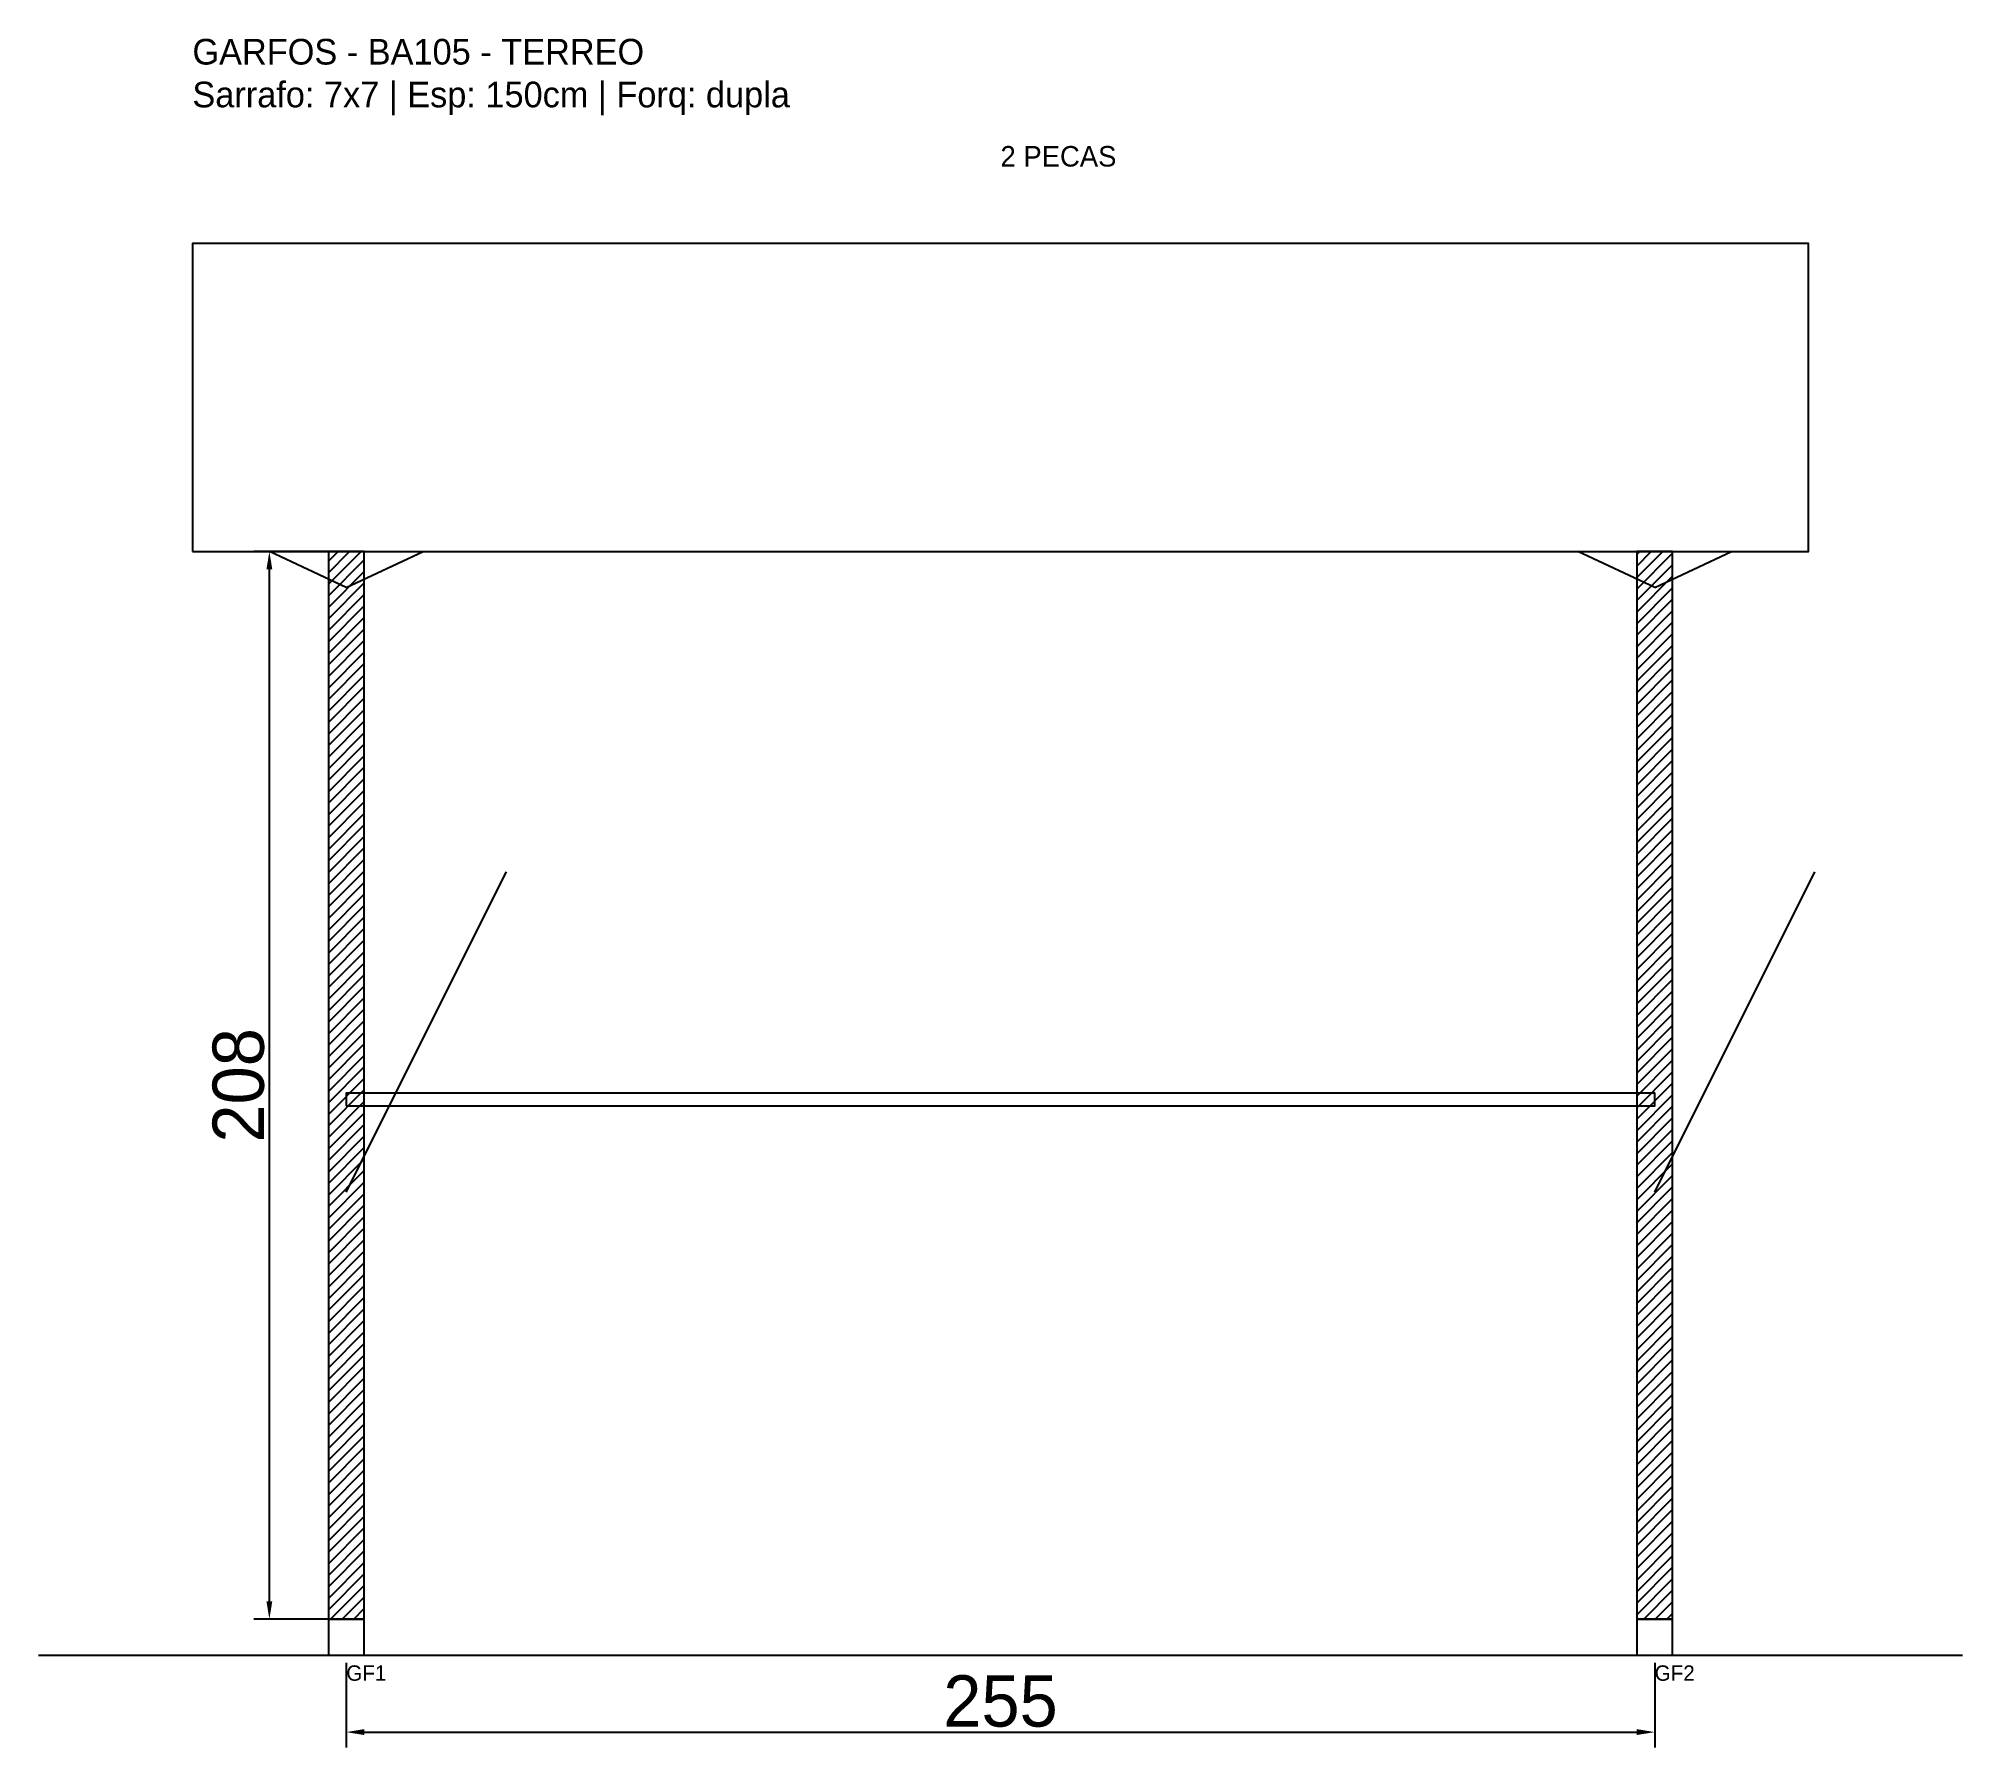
# Model space of a CAD drawing. Header units: metres. Extents: x -30 to 345, y -25 to 308.
import ezdxf

# ---------------------------------------------------------------- set-up
doc = ezdxf.new("R2010")
doc.units = ezdxf.units.M
for name, color, linetype in [('BARRA_ANCORAGEM', 1, 'Continuous'), ('COTA', 241, 'Continuous'), ('GARFOS OK', 3, 'Continuous'), ('NOME DA VIGA', 6, 'Continuous'), ('SARR_7x7', 40, 'Continuous'), ('TIRAS REESCORAMENTO', 252, 'Continuous'), ('VIGAS', 3, 'Continuous')]:
    doc.layers.add(name, color=color, linetype=linetype)
doc.dimstyles.new('EZ DXF', dxfattribs={"dimtxt": 10, "dimasz": 3.5, "dimexe": 3, "dimexo": 1.5, "dimgap": 1, "dimtad": 1, "dimdec": 1, "dimdsep": 46, "dimcen": 2.5, "dimazin": 3, "dimtfac": 1, "dimtmove": 0, "dimatfit": 3})

msp = doc.modelspace()

# ---------------------------------------------------------------- hatches: boundary and pattern name
at = {"layer": 'COTA'}
h = msp.add_hatch(dxfattribs=at)
h.set_pattern_fill('ANSI31', scale=0.5)
h.paths.add_polyline_path([(26.5, 0), (33.5, 0), (33.5, 208), (26.5, 208)])
h = msp.add_hatch(dxfattribs=at)
h.set_pattern_fill('ANSI31', scale=0.5)
h.paths.add_polyline_path([(281.499958, 0), (288.499958, 0), (288.499958, 208), (281.499958, 208)])

# ---------------------------------------------------------------- linework, layer by layer
at = {"layer": 'BARRA_ANCORAGEM'}
for p, q in [((30, 83.2), (61.2, 145.6)), ((284.999958, 83.2), (316.199958, 145.6))]:
    msp.add_line(p, q, dxfattribs=at)
at = {"layer": 'GARFOS OK'}
for p, q in [((30, 201), (15, 208)), ((15, 208), (45, 208)), ((30, 201), (45, 208)), ((284.999958, 201), (269.999958, 208)), ((269.999958, 208), (299.999958, 208)), ((284.999958, 201), (299.999958, 208))]:
    msp.add_line(p, q, dxfattribs=at)
at = {"layer": 'GARFOS OK', "linetype": 'CONTINUOUS'}
msp.add_line((-30, -7), (344.999958, -7), dxfattribs=at)
at = {"layer": 'GARFOS OK'}
for points in [[(26.5, 0), (33.5, 0), (33.5, 208), (26.5, 208), (26.5, 0)], [(281.499958, 0), (288.499958, 0), (288.499958, 208), (281.499958, 208), (281.499958, 0)]]:
    msp.add_lwpolyline(points, dxfattribs=at)
at = {"layer": 'SARR_7x7'}
for points in [[(26.5, -7), (33.5, -7), (33.5, 0), (26.5, 0), (26.5, -7)], [(281.499958, -7), (288.499958, -7), (288.499958, 0), (281.499958, 0), (281.499958, -7)]]:
    msp.add_lwpolyline(points, dxfattribs=at)
at = {"layer": 'TIRAS REESCORAMENTO'}
msp.add_lwpolyline([(30, 100), (284.999958, 100), (284.999958, 102.5), (30, 102.5), (30, 100)], dxfattribs=at)
at = {"layer": 'VIGAS'}
msp.add_lwpolyline([(0, 208), (314.999958, 208), (314.999958, 268), (0, 268), (0, 208)], dxfattribs=at)

# ---------------------------------------------------------------- texts
at = {"layer": 'NOME DA VIGA'}
for s, height, p in [('2 PECAS', 4, (157.499979, 283)), ('GF1', 3, (30, -12)), ('GF2', 3, (284.999958, -12))]:
    msp.add_text(s, height=height, dxfattribs=at).set_placement(p)
at = {"layer": 'NOME DA VIGA', "insert": (0, 293), "char_height": 5, "attachment_point": 7}
msp.add_mtext('GARFOS - BA105 - TERREO\\PSarrafo: 7x7 | Esp: 150cm | Forq: dupla', dxfattribs=at)

# ---------------------------------------------------------------- dimensions: what is measured, and where the dimension line sits
at = {"layer": 'COTA'}
msp.add_linear_dim(base=(15, 0), p1=(30, 0), p2=(30, 208), angle=90, dimstyle='EZ DXF', dxfattribs=at).render()
msp.add_linear_dim(base=(30, -22), p1=(30, -7), p2=(284.999958, -7), dimstyle='EZ DXF', dxfattribs=at).render()

doc.saveas('drawing.dxf')
